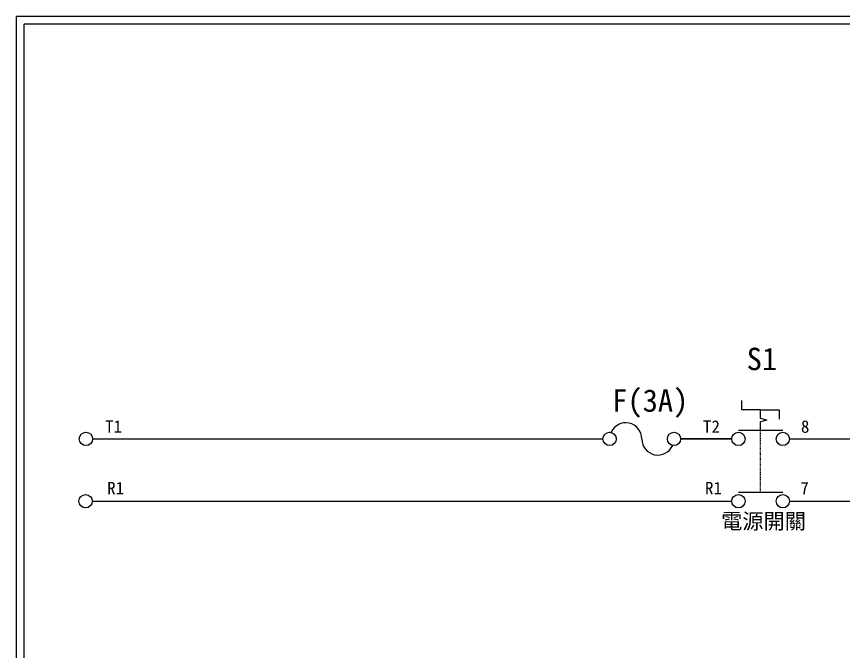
# Model space of a CAD drawing. Extents: x 10 to 297, y 3 to 207.
# Drawn here: x 10 to 142.9, y 105 to 207 of the extents above; entities that cross this region are included whole.
import ezdxf

# ---------------------------------------------------------------- set-up
doc = ezdxf.new("R2010")
doc.units = 0
doc.linetypes.add('DASHED', pattern=[0.2, 0.1, -0.1])
doc.layers.get('0').update_dxf_attribs({"linetype": 'CONTINUOUS'})
for name, color, linetype in [('7', 7, 'CONTINUOUS'), ('圖框層', 7, 'CONTINUOUS'), ('標尺寸層', 3, 'CONTINUOUS')]:
    doc.layers.add(name, color=color, linetype=linetype)
doc.styles.add('CNS', font='romanc.shx', dxfattribs={"bigfont": 'chineset.shx'})
doc.styles.add('STSL', font='kaiu.ttf')

# ---------------------------------------------------------------- blocks, each defined once
blk = doc.blocks.new('FUSE')
at = {"color": 7}
for p, q in [((0, 0), (2.14, 0)), ((14.64, 0), (16.78, 0))]:
    blk.add_line(p, q, dxfattribs=at)
for centre in [(3.21, 0), (13.56, 0)]:
    blk.add_circle(centre, 1.07)
for centre, start, end in [((5.8, 0), 0, 156.116), ((10.98, 0), 180, 336.116)]:
    blk.add_arc(centre, 2.59, start, end, dxfattribs=at)

msp = doc.modelspace()

# ---------------------------------------------------------------- linework, layer by layer
at = {"color": 7}
for p, q in [((126.57, 143.77), (126.57, 145.27)), ((129.57, 143.77), (126.57, 143.77)), ((129.57, 143.77), (132.57, 143.77)), ((132.57, 143.77), (132.57, 142.27)), ((130.57, 142.16), (129.57, 142.43)), ((130.57, 142.16), (129.57, 141.89)), ((116.72, 139.12), (117.79, 139.12)), ((124.93, 139.12), (116.72, 139.12)), ((124.93, 139.12), (116.72, 139.12)), ((118.86, 139.12), (124.93, 139.12))]:
    msp.add_line(p, q, dxfattribs=at)
for centre in [(21.16, 139.12), (21.1, 129.12)]:
    msp.add_circle(centre, 1.07, dxfattribs=at)
at = {"layer": '7', "color": 7}
for p, q in [((129.57, 142.43), (129.57, 143.77)), ((129.57, 140.55), (129.57, 141.89)), ((126, 140.55), (133.14, 140.55)), ((126, 130.55), (133.14, 130.55))]:
    msp.add_line(p, q, dxfattribs=at)
at = {"layer": '7', "color": 7, "linetype": 'DASHED'}
msp.add_line((129.57, 130.55), (129.57, 140.55), dxfattribs=at)
at = {"layer": '7', "color": 7}
for centre in [(126, 139.12), (133.14, 139.12), (126, 129.12), (133.14, 129.12)]:
    msp.add_circle(centre, 1.07, dxfattribs=at)
at = {"layer": '圖框層', "color": 7}
for p, q in [((297, 206.97), (10, 206.97)), ((10, 3), (10, 206.97)), ((295.75, 205.72), (11.25, 205.72)), ((11.25, 4.25), (11.25, 205.72))]:
    msp.add_line(p, q, dxfattribs=at)
at = {"layer": '標尺寸層', "color": 7}
for p, q in [((22.23, 139.12), (102.09, 139.12)), ((134.21, 139.12), (161.64, 139.12)), ((22.17, 129.12), (124.93, 129.12)), ((134.21, 129.12), (179.35, 129.12))]:
    msp.add_line(p, q, dxfattribs=at)

# ---------------------------------------------------------------- block references
at = {"color": 7}
msp.add_blockref('FUSE', (102.09, 139.12), dxfattribs=at)

# ---------------------------------------------------------------- texts
at = {"layer": '圖框層', "color": 7, "style": 'STSL'}
for s, height, p in [('S1', 3.6, (127.33, 150.17)), ('F(3A)', 3.6, (105.71, 143.49)), ('T1', 2, (24.23, 140.11)), ('T2', 2, (120.31, 140.11)), ('8', 2, (136.05, 140.11)), ('R1', 2, (24.56, 130.22)), ('R1', 2, (120.63, 130.22)), ('7', 2, (135.96, 130.22))]:
    msp.add_text(s, height=height, dxfattribs=at).set_placement(p)
at = {"layer": '標尺寸層', "color": 7, "insert": (123.22, 127.16), "char_height": 2.5, "width": 14.0847, "attachment_point": 1, "style": 'CNS'}
msp.add_mtext('{\\fDFKai-SB|b0|i0|c136|p65;電源開關}', dxfattribs=at)

doc.saveas('drawing.dxf')
